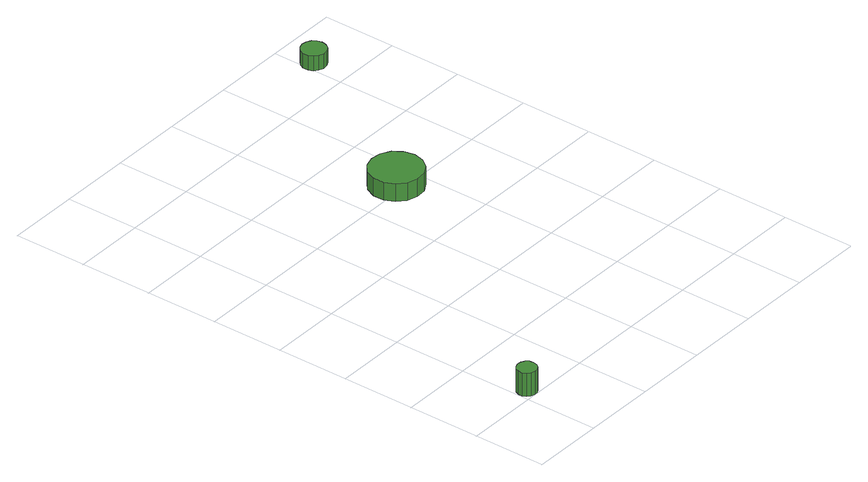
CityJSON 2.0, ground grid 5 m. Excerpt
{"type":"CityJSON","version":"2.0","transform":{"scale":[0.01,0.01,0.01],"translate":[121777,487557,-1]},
"CityObjects":{
"tree1":{"type":"SolitaryVegetationObject","attributes":{"function":"something"},"geometry":[{"type":"MultiSurface","lod":"1","boundaries":[[[0,1,2,3,4,5,6,7,8,9,10,11,12,13,14]],[[15,16,17,18,19,20,21,22,23,24,25,26,27,28,29]],[[0,29,28,1]],[[1,28,27,2]],[[2,27,26,3]],[[3,26,25,4]],[[4,25,24,5]],[[5,24,23,6]],[[6,23,22,7]],[[7,22,21,8]],[[8,21,20,9]],[[9,20,19,10]],[[10,19,18,11]],[[11,18,17,12]],[[12,17,16,13]],[[13,16,15,14]],[[14,15,29,0]]]}]},
"tree2":{"type":"SolitaryVegetationObject","attributes":{"function":"something"},"geometry":[{"type":"MultiSurface","lod":"1","boundaries":[[[30,31,32,33,34,35,36,37,38,39,40,41,42,43,44]],[[45,46,47,48,49,50,51,52,53,54,55,56,57,58,59]],[[30,59,58,31]],[[31,58,57,32]],[[32,57,56,33]],[[33,56,55,34]],[[34,55,54,35]],[[35,54,53,36]],[[36,53,52,37]],[[37,52,51,38]],[[38,51,50,39]],[[39,50,49,40]],[[40,49,48,41]],[[41,48,47,42]],[[42,47,46,43]],[[43,46,45,44]],[[44,45,59,30]]]}]},
"tree3":{"type":"SolitaryVegetationObject","attributes":{"function":"something"},"geometry":[{"type":"MultiSurface","lod":"1","boundaries":[[[60,61,62,63,64,65,66,67,68,69,70,71,72,73,74]],[[75,76,77,78,79,80,81,82,83,84,85,86,87,88,89]],[[60,89,88,61]],[[61,88,87,62]],[[62,87,86,63]],[[63,86,85,64]],[[64,85,84,65]],[[65,84,83,66]],[[66,83,82,67]],[[67,82,81,68]],[[68,81,80,69]],[[69,80,79,70]],[[70,79,78,71]],[[71,78,77,72]],[[72,77,76,73]],[[73,76,75,74]],[[74,75,89,60]]]}]}
},
"vertices":[
[142,69,233],[137,96,233],[120,118,233],[96,132,233],[69,135,233],[43,126,233],[22,108,233],[11,82,233],[11,55,233],[22,30,233],[43,11,233],[69,2,233],[96,5,233],[120,19,233],[137,42,233],[137,42,66],[120,19,66],[96,5,66],[69,2,66],[43,11,66],[22,30,66],[11,55,66],[11,82,66],[22,108,66],[43,126,66],[69,135,66],[96,132,66],[120,118,66],[137,96,66],[142,69,66],
[1514,2052,193],[1498,2124,193],[1455,2184,193],[1390,2221,193],[1317,2229,193],[1246,2206,193],[1191,2157,193],[1161,2089,193],[1161,2015,193],[1191,1947,193],[1246,1897,193],[1317,1875,193],[1390,1882,193],[1455,1919,193],[1498,1979,193],[1498,1979,65],[1455,1919,65],[1390,1882,65],[1317,1875,65],[1246,1897,65],[1191,1947,65],[1161,2015,65],[1161,2089,65],[1191,2157,65],[1246,2206,65],[1317,2229,65],[1390,2221,65],[1455,2184,65],[1498,2124,65],[1514,2052,65],
[2129,3238,190],[2121,3272,190],[2101,3300,190],[2071,3317,190],[2036,3321,190],[2003,3310,190],[1977,3287,190],[1963,3255,190],[1963,3220,190],[1977,3188,190],[2003,3165,190],[2036,3154,190],[2071,3158,190],[2101,3175,190],[2121,3204,190],[2121,3204,84],[2101,3175,84],[2071,3158,84],[2036,3154,84],[2003,3165,84],[1977,3188,84],[1963,3220,84],[1963,3255,84],[1977,3287,84],[2003,3310,84],[2036,3321,84],[2071,3317,84],[2101,3300,84],[2121,3272,84],[2129,3238,84]
]}
